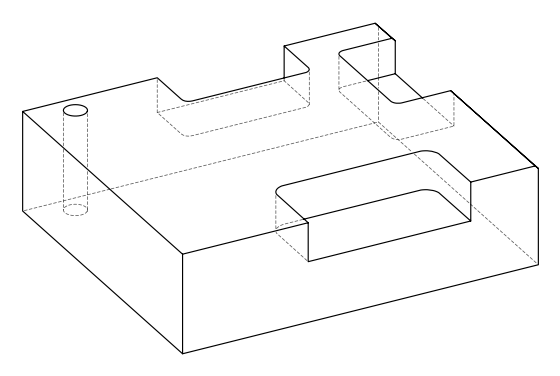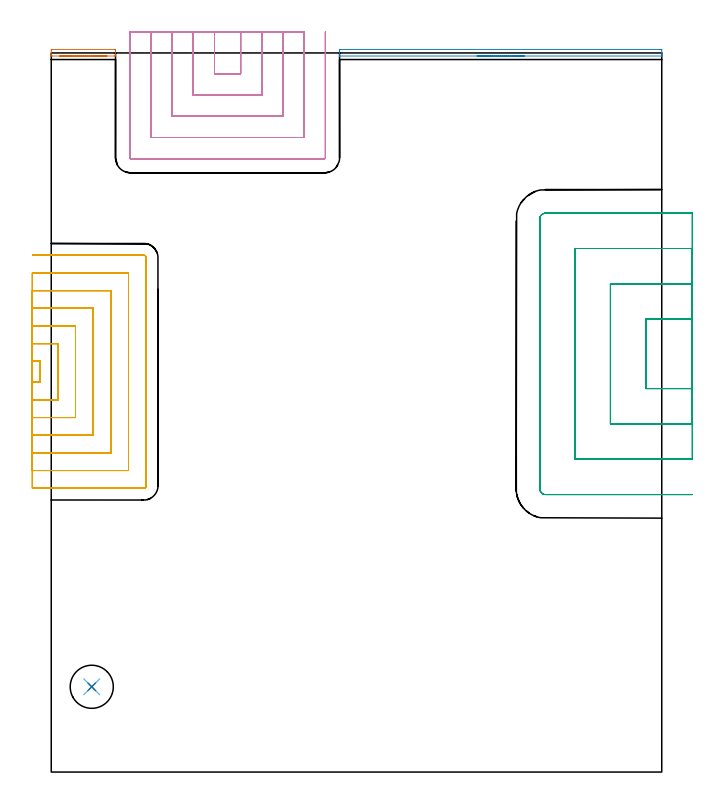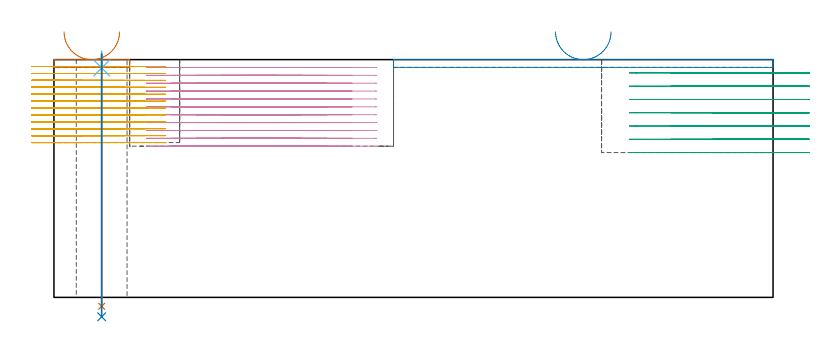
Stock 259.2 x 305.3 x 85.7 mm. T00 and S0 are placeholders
(PLAN: 8 operations, 6 tool changes, 74.3 min)
(1 AREA_MILL | FG_CHAMFER_SURFACE | UGT0205_001 | 0.38 min | 115 mm3)
(2 AREA_MILL_1 | FG_CHAMFER_SURFACE_1 | UGT0205_001 | 1.25 min | 545 mm3)
(3 MILL_SLOT | SLOT_PARTIAL_RECTANGULAR | UGT0201_094 | Follow Part, ap 5, ae 75% | 15.52 min | 286588 mm3)
(4 MILL_SLOT_1 | SLOT_PARTIAL_RECTANGULAR_1 | NXT0201_011 | Follow Part, ap 3, ae 75% | 22.07 min | 150472 mm3)
(5 MILL_SLOT_2 | SLOT_PARTIAL_RECTANGULAR_2 | NXT0201_013 | Follow Part, ap 2.5, ae 75% | 34.3 min | 147068 mm3)
(6 SPOT_DRILL | STEP1HOLE | NXT0321_9005460120000 | 0.05 min | 198 mm3)
(7 DRILL_THROUGH_HOLE_INTO_CENTER | STEP1HOLE | NXT0301_065 | 0.37 min | 5778 mm3)
(8 DRILL_TO_ENLARGE_THROUGH_HOLE | STEP1HOLE | UGT0301_252 | 0.38 min | 16548 mm3)
(TOOL UGT0205_001 | Chamfer Mill 20 x 3 x 45 deg. | D20 FL50 Z2)
(TOOL UGT0201_094 | End mill 20 mm | D20 FL38 Z4)
(TOOL NXT0201_011 | ENDMILL 12mm [2P460-1200-NA 1630] | D12 FL38 Z6)
(TOOL NXT0201_013 | ENDMILL 10mm | D10 FL30 Z4)
(TOOL NXT0321_9005460120000 | NC Spot Drill, 142deg, 12mm, Carbide, Uncoated | D12 PA142 FL30 Z2)
(TOOL NXT0301_065 | Carbide Drill 9.4mm [860.1-0940-075A1-MM 2214] | D9.4 PA140 FL98 Z2)
(TOOL UGT0301_252 | Twist Drill 18.3 mm | D18.3 PA118 FL135 Z2)
(OP 1 AREA_MILL)
G17 G21 G94 G90
T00 M6
G54
G17 G0 G90 X23.65 Y304. S1061 M3
G43 Z95.7 H0
G94 G1 X23.612 Z94.828 F250.
X23.498 Z93.964
X23.309 Z93.112
X23.047 Z92.28
X22.713 Z91.474
X22.31 Z90.7
X21.842 Z89.964
X21.31 Z89.272
X20.721 Z88.629
X20.078 Z88.04
X19.386 Z87.508
X18.65 Z87.04
X17.876 Z86.637
X17.07 Z86.303
X16.238 Z86.041
X15.386 Z85.852
X14.522 Z85.738
X13.65 Z85.7
X0.44
X0.01 Y304.007 Z85.693
X0. Y304.514 Z85.186
Y306.286 Z83.414
X0.01 Y306.793 Z82.907
X0.255 Y306.8 Z82.9
X26.86
X27.045 Y306.798 Z82.902
X27.29 Y306.793 Z82.907
X27.3 Y306.286 Z83.414
Y304.514 Z85.186
X27.29 Y304.007 Z85.693
X26.86 Y304. Z85.7
X13.65
X12.778 Z85.738
X11.914 Z85.852
X11.062 Z86.041
X10.23 Z86.303
X9.424 Z86.637
X8.65 Z87.04
X7.914 Z87.508
X7.222 Z88.04
X6.579 Z88.629
X5.99 Z89.272
X5.458 Z89.964
X4.99 Z90.7
X4.587 Z91.474
X4.253 Z92.28
X3.991 Z93.112
X3.802 Z93.963
X3.688 Z94.828
X3.65 Z95.7
M5
M2
(OP 2 AREA_MILL_1)
G17 G21 G94 G90
T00 M6
G54
G17 G0 G90 X200.8 Y304. S1061 M3
G43 Z95.7 H0
G94 G1 X200.762 Z94.828 F250.
X200.648 Z93.963
X200.459 Z93.112
X200.197 Z92.28
X199.863 Z91.474
X199.46 Z90.7
X198.992 Z89.964
X198.46 Z89.272
X197.871 Z88.629
X197.228 Z88.04
X196.536 Z87.508
X195.8 Z87.04
X195.026 Z86.637
X194.22 Z86.303
X193.388 Z86.041
X192.536 Z85.852
X191.672 Z85.738
X190.8 Z85.7
X122.554
X122.409 Y304.003 Z85.688
X122.407 Y304.024 Z85.668
X122.4 Y304.356 Z85.343
Y304.786 Z84.913
Y305.4 Z84.295
Y306.592 Z83.105
X122.402 Y306.791 Z82.905
X122.813 Y306.8 Z82.9
X258.6
X258.788 Y306.798 Z82.902
X259.198 Y306.791 Z82.905
X259.2 Y306.592 Z83.105
Y305.4 Z84.295
Y304.786 Z84.913
Y304.356 Z85.343
Y304.025 Z85.666
X259.191 Y304.003 Z85.688
X259.046 Y304. Z85.7
X190.8
X189.928 Z85.738
X189.064 Z85.852
X188.212 Z86.041
X187.38 Z86.303
X186.574 Z86.637
X185.8 Z87.04
X185.064 Z87.508
X184.372 Z88.04
X183.729 Z88.629
X183.14 Z89.272
X182.608 Z89.964
X182.14 Z90.7
X181.737 Z91.474
X181.403 Z92.28
X181.141 Z93.112
X180.952 Z93.963
X180.838 Z94.828
X180.8 Z95.7
M5
M2
(OP 3 MILL_SLOT)
G17 G21 G94 G90
T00 M6
G54
G17 G0 G90 X272.2 Y192.3 S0 M3
G43 Z95.7 H0
Z80.914
G94 G1 X269.2 F250.
X252.4 F500.
Y162.8
X269.2
X272.2 F250.
Y207.3
X269.2
X237.4 F500.
Y147.8
X269.2
X272.2 F250.
Y222.3
X269.2
X222.4 F500.
Y132.8
X269.2
X272.2 F250.
Y237.3
X269.2
X209.9 F500.
G3 X207.4 Y234.8 R2.5
G1 Y120.3
G3 X209.9 Y117.8 R2.5
G1 X269.2
X272.2 F250.
G0 Y192.3 Z76.128
G1 X269.2
X252.4 F500.
Y162.8
X269.2
X272.2 F250.
Y207.3
X269.2
X237.4 F500.
Y147.8
X269.2
X272.2 F250.
Y222.3
X269.2
X222.4 F500.
Y132.8
X269.2
X272.2 F250.
Y237.3
X269.2
X209.9 F500.
G3 X207.4 Y234.8 R2.5
G1 Y120.3
G3 X209.9 Y117.8 R2.5
G1 X269.2
X272.2 F250.
G0 Y192.3 Z71.343
G1 X269.2
X252.4 F500.
Y162.8
X269.2
X272.2 F250.
Y207.3
X269.2
X237.4 F500.
Y147.8
X269.2
X272.2 F250.
Y222.3
X269.2
X222.4 F500.
Y132.8
X269.2
X272.2 F250.
Y237.3
X269.2
X209.9 F500.
G3 X207.4 Y234.8 R2.5
G1 Y120.3
G3 X209.9 Y117.8 R2.5
G1 X269.2
X272.2 F250.
G0 Y192.3 Z66.557
G1 X269.2
X252.4 F500.
Y162.8
X269.2
X272.2 F250.
Y207.3
X269.2
X237.4 F500.
Y147.8
X269.2
X272.2 F250.
Y222.3
X269.2
X222.4 F500.
Y132.8
X269.2
X272.2 F250.
Y237.3
X269.2
X209.9 F500.
G3 X207.4 Y234.8 R2.5
G1 Y120.3
G3 X209.9 Y117.8 R2.5
G1 X269.2
X272.2 F250.
G0 Y192.3 Z61.771
G1 X269.2
X252.4 F500.
Y162.8
X269.2
X272.2 F250.
Y207.3
X269.2
X237.4 F500.
Y147.8
X269.2
X272.2 F250.
Y222.3
X269.2
X222.4 F500.
Y132.8
X269.2
X272.2 F250.
Y237.3
X269.2
X209.9 F500.
G3 X207.4 Y234.8 R2.5
G1 Y120.3
G3 X209.9 Y117.8 R2.5
G1 X269.2
X272.2 F250.
G0 Y192.3 Z56.986
G1 X269.2
X252.4 F500.
Y162.8
X269.2
X272.2 F250.
Y207.3
X269.2
X237.4 F500.
Y147.8
X269.2
X272.2 F250.
Y222.3
X269.2
X222.4 F500.
Y132.8
X269.2
X272.2 F250.
Y237.3
X269.2
X209.9 F500.
G3 X207.4 Y234.8 R2.5
G1 Y120.3
G3 X209.9 Y117.8 R2.5
G1 X269.2
X272.2 F250.
G0 Y192.3 Z52.2
G1 X269.2
X252.4 F500.
Y162.8
X269.2
X272.2 F250.
Y207.3
X269.2
X237.4 F500.
Y147.8
X269.2
X272.2 F250.
Y222.3
X269.2
X222.4 F500.
Y132.8
X269.2
X272.2 F250.
Y237.3
X269.2
X209.9 F500.
G3 X207.4 Y234.8 R2.5
G1 Y120.3
G3 X209.9 Y117.8 R2.5
G1 X269.2
X272.2 F250.
G0 Z95.7
M5
M2
(OP 4 MILL_SLOT_1)
G17 G21 G94 G90
T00 M6
G54
G17 G0 G90 X69.3 Y314.3 S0 M3
G43 Z95.7 H1
Z82.864
G94 G1 Y311.3 F250.
Y296.4 F500.
X80.4
Y311.3
Y314.3 F250.
X60.3
Y311.3
Y287.4 F500.
X89.4
Y311.3
Y314.3 F250.
X51.3
Y311.3
Y278.4 F500.
X98.4
Y311.3
Y314.3 F250.
X42.3
Y311.3
Y269.4 F500.
X107.4
Y311.3
Y314.3 F250.
X33.3
Y311.3
Y260.8 F500.
G3 X33.7 Y260.4 R0.4
G1 X116.
G3 X116.4 Y260.8 R0.4
G1 Y311.3
Y314.3 F250.
G0 X69.3 Z80.027
G1 Y311.3
Y296.4 F500.
X80.4
Y311.3
Y314.3 F250.
X60.3
Y311.3
Y287.4 F500.
X89.4
Y311.3
Y314.3 F250.
X51.3
Y311.3
Y278.4 F500.
X98.4
Y311.3
Y314.3 F250.
X42.3
Y311.3
Y269.4 F500.
X107.4
Y311.3
Y314.3 F250.
X33.3
Y311.3
Y260.8 F500.
G3 X33.7 Y260.4 R0.4
G1 X116.
G3 X116.4 Y260.8 R0.4
G1 Y311.3
Y314.3 F250.
G0 X69.3 Z77.191
G1 Y311.3
Y296.4 F500.
X80.4
Y311.3
Y314.3 F250.
X60.3
Y311.3
Y287.4 F500.
X89.4
Y311.3
Y314.3 F250.
X51.3
Y311.3
Y278.4 F500.
X98.4
Y311.3
Y314.3 F250.
X42.3
Y311.3
Y269.4 F500.
X107.4
Y311.3
Y314.3 F250.
X33.3
Y311.3
Y260.8 F500.
G3 X33.7 Y260.4 R0.4
G1 X116.
G3 X116.4 Y260.8 R0.4
G1 Y311.3
Y314.3 F250.
G0 X69.3 Z74.354
G1 Y311.3
Y296.4 F500.
X80.4
Y311.3
Y314.3 F250.
X60.3
Y311.3
Y287.4 F500.
X89.4
Y311.3
Y314.3 F250.
X51.3
Y311.3
Y278.4 F500.
X98.4
Y311.3
Y314.3 F250.
X42.3
Y311.3
Y269.4 F500.
X107.4
Y311.3
Y314.3 F250.
X33.3
Y311.3
Y260.8 F500.
G3 X33.7 Y260.4 R0.4
G1 X116.
G3 X116.4 Y260.8 R0.4
G1 Y311.3
Y314.3 F250.
G0 X69.3 Z71.518
G1 Y311.3
Y296.4 F500.
X80.4
Y311.3
Y314.3 F250.
X60.3
Y311.3
Y287.4 F500.
X89.4
Y311.3
Y314.3 F250.
X51.3
Y311.3
Y278.4 F500.
X98.4
Y311.3
Y314.3 F250.
X42.3
Y311.3
Y269.4 F500.
X107.4
Y311.3
Y314.3 F250.
X33.3
Y311.3
Y260.8 F500.
G3 X33.7 Y260.4 R0.4
G1 X116.
G3 X116.4 Y260.8 R0.4
G1 Y311.3
Y314.3 F250.
G0 X69.3 Z68.682
G1 Y311.3
Y296.4 F500.
X80.4
Y311.3
Y314.3 F250.
X60.3
Y311.3
Y287.4 F500.
X89.4
Y311.3
Y314.3 F250.
X51.3
Y311.3
Y278.4 F500.
X98.4
Y311.3
Y314.3 F250.
X42.3
Y311.3
Y269.4 F500.
X107.4
Y311.3
Y314.3 F250.
X33.3
Y311.3
Y260.8 F500.
G3 X33.7 Y260.4 R0.4
G1 X116.
G3 X116.4 Y260.8 R0.4
G1 Y311.3
Y314.3 F250.
G0 X69.3 Z65.845
G1 Y311.3
Y296.4 F500.
X80.4
Y311.3
Y314.3 F250.
X60.3
Y311.3
Y287.4 F500.
X89.4
Y311.3
Y314.3 F250.
X51.3
Y311.3
Y278.4 F500.
X98.4
Y311.3
Y314.3 F250.
X42.3
Y311.3
Y269.4 F500.
X107.4
Y311.3
Y314.3 F250.
X33.3
Y311.3
Y260.8 F500.
G3 X33.7 Y260.4 R0.4
G1 X116.
G3 X116.4 Y260.8 R0.4
G1 Y311.3
Y314.3 F250.
G0 X69.3 Z63.009
G1 Y311.3
Y296.4 F500.
X80.4
Y311.3
Y314.3 F250.
X60.3
Y311.3
Y287.4 F500.
X89.4
Y311.3
Y314.3 F250.
X51.3
Y311.3
Y278.4 F500.
X98.4
Y311.3
Y314.3 F250.
X42.3
Y311.3
Y269.4 F500.
X107.4
Y311.3
Y314.3 F250.
X33.3
Y311.3
Y260.8 F500.
G3 X33.7 Y260.4 R0.4
G1 X116.
G3 X116.4 Y260.8 R0.4
G1 Y311.3
Y314.3 F250.
G0 X69.3 Z60.173
G1 Y311.3
Y296.4 F500.
X80.4
Y311.3
Y314.3 F250.
X60.3
Y311.3
Y287.4 F500.
X89.4
Y311.3
Y314.3 F250.
X51.3
Y311.3
Y278.4 F500.
X98.4
Y311.3
Y314.3 F250.
X42.3
Y311.3
Y269.4 F500.
X107.4
Y311.3
Y314.3 F250.
X33.3
Y311.3
Y260.8 F500.
G3 X33.7 Y260.4 R0.4
G1 X116.
G3 X116.4 Y260.8 R0.4
G1 Y311.3
Y314.3 F250.
G0 X69.3 Z57.336
G1 Y311.3
Y296.4 F500.
X80.4
Y311.3
Y314.3 F250.
X60.3
Y311.3
Y287.4 F500.
X89.4
Y311.3
Y314.3 F250.
X51.3
Y311.3
Y278.4 F500.
X98.4
Y311.3
Y314.3 F250.
X42.3
Y311.3
Y269.4 F500.
X107.4
Y311.3
Y314.3 F250.
X33.3
Y311.3
Y260.8 F500.
G3 X33.7 Y260.4 R0.4
G1 X116.
G3 X116.4 Y260.8 R0.4
G1 Y311.3
Y314.3 F250.
G0 X69.3 Z54.5
G1 Y311.3
Y296.4 F500.
X80.4
Y311.3
Y314.3 F250.
X60.3
Y311.3
Y287.4 F500.
X89.4
Y311.3
Y314.3 F250.
X51.3
Y311.3
Y278.4 F500.
X98.4
Y311.3
Y314.3 F250.
X42.3
Y311.3
Y269.4 F500.
X107.4
Y311.3
Y314.3 F250.
X33.3
Y311.3
Y260.8 F500.
G3 X33.7 Y260.4 R0.4
G1 X116.
G3 X116.4 Y260.8 R0.4
G1 Y311.3
Y314.3 F250.
G0 Z95.7
M5
M2
(OP 5 MILL_SLOT_2)
G17 G21 G94 G90
T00 M6
G54
G17 G0 G90 X-8. Y165.501 S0 M3
G43 Z95.7 H0
Z83.208
G94 G1 X-5. F250.
G2 X-4.7 Y165.5 R45. F500.
G1 Y174.4
G2 X-5. Y174.399 R45.
G1 X-8. F250.
Y158.
X-5.
X2.8 F500.
Y181.9
X-5.
X-8. F250.
Y150.5
X-5.
X10.3 F500.
Y189.4
X-5.
X-8. F250.
Y143.
X-5.
X17.8 F500.
Y196.9
X-5.
X-8. F250.
Y135.5
X-5.
X25.3 F500.
Y204.4
X-5.
X-8. F250.
Y128.
X-5.
X32.8 F500.
Y211.9
X-5.
X-8. F250.
Y120.5
X-5.
X39.3 F500.
G3 X40.3 Y121.5 R1.
G1 Y218.4
G3 X39.3 Y219.4 R1.
G1 X-5.
X-8. F250.
G0 Y165.501 Z80.717
G1 X-5.
G2 X-4.7 Y165.5 R45. F500.
G1 Y174.4
G2 X-5. Y174.399 R45.
G1 X-8. F250.
Y158.
X-5.
X2.8 F500.
Y181.9
X-5.
X-8. F250.
Y150.5
X-5.
X10.3 F500.
Y189.4
X-5.
X-8. F250.
Y143.
X-5.
X17.8 F500.
Y196.9
X-5.
X-8. F250.
Y135.5
X-5.
X25.3 F500.
Y204.4
X-5.
X-8. F250.
Y128.
X-5.
X32.8 F500.
Y211.9
X-5.
X-8. F250.
Y120.5
X-5.
X39.3 F500.
G3 X40.3 Y121.5 R1.
G1 Y218.4
G3 X39.3 Y219.4 R1.
G1 X-5.
X-8. F250.
G0 Y165.501 Z78.225
G1 X-5.
G2 X-4.7 Y165.5 R45. F500.
G1 Y174.4
G2 X-5. Y174.399 R45.
G1 X-8. F250.
Y158.
X-5.
X2.8 F500.
Y181.9
X-5.
X-8. F250.
Y150.5
X-5.
X10.3 F500.
Y189.4
X-5.
X-8. F250.
Y143.
X-5.
X17.8 F500.
Y196.9
X-5.
X-8. F250.
Y135.5
X-5.
X25.3 F500.
Y204.4
X-5.
X-8. F250.
Y128.
X-5.
X32.8 F500.
Y211.9
X-5.
X-8. F250.
Y120.5
X-5.
X39.3 F500.
G3 X40.3 Y121.5 R1.
G1 Y218.4
G3 X39.3 Y219.4 R1.
G1 X-5.
X-8. F250.
G0 Y165.501 Z75.733
G1 X-5.
G2 X-4.7 Y165.5 R45. F500.
G1 Y174.4
G2 X-5. Y174.399 R45.
G1 X-8. F250.
Y158.
X-5.
X2.8 F500.
Y181.9
X-5.
X-8. F250.
Y150.5
X-5.
X10.3 F500.
Y189.4
X-5.
X-8. F250.
Y143.
X-5.
X17.8 F500.
Y196.9
X-5.
X-8. F250.
Y135.5
X-5.
X25.3 F500.
Y204.4
X-5.
X-8. F250.
Y128.
X-5.
X32.8 F500.
Y211.9
X-5.
X-8. F250.
Y120.5
X-5.
X39.3 F500.
G3 X40.3 Y121.5 R1.
G1 Y218.4
G3 X39.3 Y219.4 R1.
G1 X-5.
X-8. F250.
G0 Y165.501 Z73.242
G1 X-5.
G2 X-4.7 Y165.5 R45. F500.
G1 Y174.4
G2 X-5. Y174.399 R45.
G1 X-8. F250.
Y158.
X-5.
X2.8 F500.
Y181.9
X-5.
X-8. F250.
Y150.5
X-5.
X10.3 F500.
Y189.4
X-5.
X-8. F250.
Y143.
X-5.
X17.8 F500.
Y196.9
X-5.
X-8. F250.
Y135.5
X-5.
X25.3 F500.
Y204.4
X-5.
X-8. F250.
Y128.
X-5.
X32.8 F500.
Y211.9
X-5.
X-8. F250.
Y120.5
X-5.
X39.3 F500.
G3 X40.3 Y121.5 R1.
G1 Y218.4
G3 X39.3 Y219.4 R1.
G1 X-5.
X-8. F250.
G0 Y165.501 Z70.75
G1 X-5.
G2 X-4.7 Y165.5 R45. F500.
G1 Y174.4
G2 X-5. Y174.399 R45.
G1 X-8. F250.
Y158.
X-5.
X2.8 F500.
Y181.9
X-5.
X-8. F250.
Y150.5
X-5.
X10.3 F500.
Y189.4
X-5.
X-8. F250.
Y143.
X-5.
X17.8 F500.
Y196.9
X-5.
X-8. F250.
Y135.5
X-5.
X25.3 F500.
Y204.4
X-5.
X-8. F250.
Y128.
X-5.
X32.8 F500.
Y211.9
X-5.
X-8. F250.
Y120.5
X-5.
X39.3 F500.
G3 X40.3 Y121.5 R1.
G1 Y218.4
G3 X39.3 Y219.4 R1.
G1 X-5.
X-8. F250.
G0 Y165.501 Z68.258
G1 X-5.
G2 X-4.7 Y165.5 R45. F500.
G1 Y174.4
G2 X-5. Y174.399 R45.
G1 X-8. F250.
Y158.
X-5.
X2.8 F500.
Y181.9
X-5.
X-8. F250.
Y150.5
X-5.
X10.3 F500.
Y189.4
X-5.
X-8. F250.
Y143.
X-5.
X17.8 F500.
Y196.9
X-5.
X-8. F250.
Y135.5
X-5.
X25.3 F500.
Y204.4
X-5.
X-8. F250.
Y128.
X-5.
X32.8 F500.
Y211.9
X-5.
X-8. F250.
Y120.5
X-5.
X39.3 F500.
G3 X40.3 Y121.5 R1.
G1 Y218.4
G3 X39.3 Y219.4 R1.
G1 X-5.
X-8. F250.
G0 Y165.501 Z65.767
G1 X-5.
G2 X-4.7 Y165.5 R45. F500.
G1 Y174.4
G2 X-5. Y174.399 R45.
G1 X-8. F250.
Y158.
X-5.
X2.8 F500.
Y181.9
X-5.
X-8. F250.
Y150.5
X-5.
X10.3 F500.
Y189.4
X-5.
X-8. F250.
Y143.
X-5.
X17.8 F500.
Y196.9
X-5.
X-8. F250.
Y135.5
X-5.
X25.3 F500.
Y204.4
X-5.
X-8. F250.
Y128.
X-5.
X32.8 F500.
Y211.9
X-5.
X-8. F250.
Y120.5
X-5.
X39.3 F500.
G3 X40.3 Y121.5 R1.
G1 Y218.4
G3 X39.3 Y219.4 R1.
G1 X-5.
X-8. F250.
G0 Y165.501 Z63.275
G1 X-5.
G2 X-4.7 Y165.5 R45. F500.
G1 Y174.4
G2 X-5. Y174.399 R45.
G1 X-8. F250.
Y158.
X-5.
X2.8 F500.
Y181.9
X-5.
X-8. F250.
Y150.5
X-5.
X10.3 F500.
Y189.4
X-5.
X-8. F250.
Y143.
X-5.
X17.8 F500.
Y196.9
X-5.
X-8. F250.
Y135.5
X-5.
X25.3 F500.
Y204.4
X-5.
X-8. F250.
Y128.
X-5.
X32.8 F500.
Y211.9
X-5.
X-8. F250.
Y120.5
X-5.
X39.3 F500.
G3 X40.3 Y121.5 R1.
G1 Y218.4
G3 X39.3 Y219.4 R1.
G1 X-5.
X-8. F250.
G0 Y165.501 Z60.783
G1 X-5.
G2 X-4.7 Y165.5 R45. F500.
G1 Y174.4
G2 X-5. Y174.399 R45.
G1 X-8. F250.
Y158.
X-5.
X2.8 F500.
Y181.9
X-5.
X-8. F250.
Y150.5
X-5.
X10.3 F500.
Y189.4
X-5.
X-8. F250.
Y143.
X-5.
X17.8 F500.
Y196.9
X-5.
X-8. F250.
Y135.5
X-5.
X25.3 F500.
Y204.4
X-5.
X-8. F250.
Y128.
X-5.
X32.8 F500.
Y211.9
X-5.
X-8. F250.
Y120.5
X-5.
X39.3 F500.
G3 X40.3 Y121.5 R1.
G1 Y218.4
G3 X39.3 Y219.4 R1.
G1 X-5.
X-8. F250.
G0 Y165.501 Z58.292
G1 X-5.
G2 X-4.7 Y165.5 R45. F500.
G1 Y174.4
G2 X-5. Y174.399 R45.
G1 X-8. F250.
Y158.
X-5.
X2.8 F500.
Y181.9
X-5.
X-8. F250.
Y150.5
X-5.
X10.3 F500.
Y189.4
X-5.
X-8. F250.
Y143.
X-5.
X17.8 F500.
Y196.9
X-5.
X-8. F250.
Y135.5
X-5.
X25.3 F500.
Y204.4
X-5.
X-8. F250.
Y128.
X-5.
X32.8 F500.
Y211.9
X-5.
X-8. F250.
Y120.5
X-5.
X39.3 F500.
G3 X40.3 Y121.5 R1.
G1 Y218.4
G3 X39.3 Y219.4 R1.
G1 X-5.
X-8. F250.
G0 Y165.501 Z55.8
G1 X-5.
G2 X-4.7 Y165.5 R45. F500.
G1 Y174.4
G2 X-5. Y174.399 R45.
G1 X-8. F250.
Y158.
X-5.
X2.8 F500.
Y181.9
X-5.
X-8. F250.
Y150.5
X-5.
X10.3 F500.
Y189.4
X-5.
X-8. F250.
Y143.
X-5.
X17.8 F500.
Y196.9
X-5.
X-8. F250.
Y135.5
X-5.
X25.3 F500.
Y204.4
X-5.
X-8. F250.
Y128.
X-5.
X32.8 F500.
Y211.9
X-5.
X-8. F250.
Y120.5
X-5.
X39.3 F500.
G3 X40.3 Y121.5 R1.
G1 Y218.4
G3 X39.3 Y219.4 R1.
G1 X-5.
X-8. F250.
G0 Z95.7
M5
M2
(OP 6 SPOT_DRILL)
G17 G21 G94 G90
T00 M6
G54
G17 G0 G90 X17.2 Y36.2 S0 M3
G43 Z95.7 H0
G94 G81 G98 Z82.7 F250. R88.7
G80
M5
M2
(OP 7 DRILL_THROUGH_HOLE_INTO_CENTER)
G17 G21 G94 G90
T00 M6
G54
G17 G0 G90 X17.2 Y36.2 S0 M3
G43 Z95.7 H1
G94 G73 G98 Z-3.211 F250. Q8.891 R87.7
G80
M5
M2
(OP 8 DRILL_TO_ENLARGE_THROUGH_HOLE)
G17 G21 G94 G90
T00 M6
G54
G17 G0 G90 X17.2 Y36.2 S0 M3
G43 Z95.7 H0
G94 G73 G98 Z-6.998 F250. Q15.45 R87.7
G80
M5
M2
